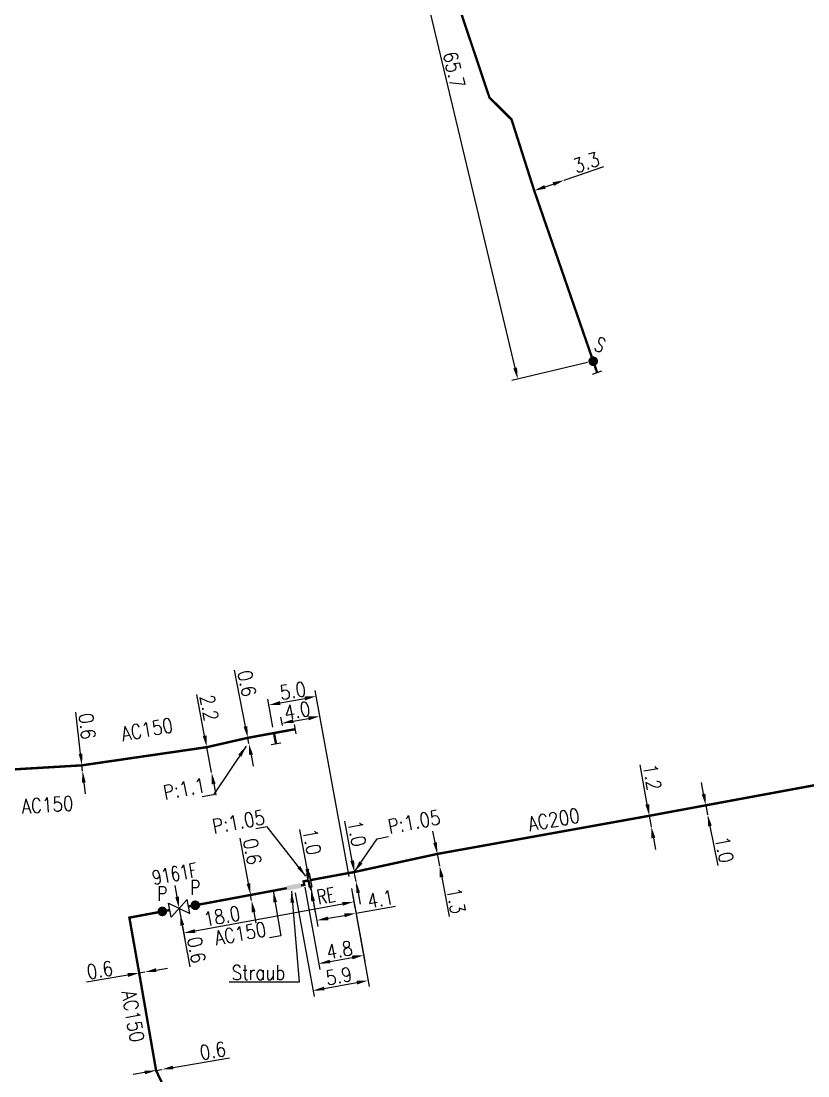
# Model space of a CAD drawing. Header units: millimetres. Extents: x 149996 to 151004, y 126998 to 128018.
# Drawn here: x 150747.6 to 150829.5, y 127717.5 to 127827.3 of the extents above; entities that cross this region are included whole.
import ezdxf
from ezdxf.enums import TextEntityAlignment as Align

# ---------------------------------------------------------------- set-up
doc = ezdxf.new("R2010")
doc.units = ezdxf.units.MM
doc.header["$PDMODE"] = 34
for name, pattern in [('L_100_AP', [14, 10, -1.5, 1, -1.5]), ('L_100_PE', [14, 10, -1.5, 1, -1.5]), ('L_25_AP', [2000, 1000, 1000])]:
    doc.linetypes.add(name, pattern=pattern)
doc.layers.get('0').update_dxf_attribs({"linetype": 'CONTINUOUS'})
doc.layers.get('DEFPOINTS').update_dxf_attribs({"linetype": 'CONTINUOUS'})
for name, color, linetype in [('L_140', 3, 'CONTINUOUS'), ('L_150', 1, 'CONTINUOUS'), ('L_300', 7, 'CONTINUOUS'), ('L_340', 7, 'CONTINUOUS')]:
    doc.layers.add(name, color=color, linetype=linetype)
doc.styles.add('G_ROMANS', font='ROMANS.SHX', dxfattribs={"width": 0.75})
doc.styles.get("Standard").update_dxf_attribs({"font": 'romans.shx', "width": 0.85})
doc.dimstyles.get("Standard").update_dxf_attribs({"dimtxt": 1.5, "dimasz": 1.2, "dimexe": 0.625, "dimexo": 0.625, "dimgap": 0.25, "dimtad": 1, "dimdec": 1, "dimzin": 0, "dimdsep": 46, "dimtxsty": 'Standard', "dimcen": -0.5, "dimadec": 0, "dimazin": 0, "dimtfac": 1, "dimtdec": 1, "dimtmove": 0, "dimatfit": 3, "dimfxl": 0, "dimtolj": 1, "dimtzin": 0, "dimarcsym": 0})

# ---------------------------------------------------------------- blocks, each defined once
blk = doc.blocks.new('*D1150')
at = {"layer": 'DEFPOINTS', "color": 0, "linetype": 'Continuous', "transparency": 16777216}
for p in [(150784.07, 127853.91), (150784.07, 127853.91), (150807.14, 127791.87)]:
    blk.add_point(p, dxfattribs=at)
at = {"layer": 'L_300', "color": 0, "linetype": 'Continuous', "lineweight": -2, "transparency": 16777216}
for p, q in [((150783.46, 127853.77), (150783.46, 127853.77)), ((150799.01, 127791.17), (150784.35, 127852.74)), ((150806.54, 127791.73), (150798.68, 127789.86))]:
    blk.add_line(p, q, dxfattribs=at)
at = {"layer": 'L_300', "color": 0, "linetype": 'Continuous', "transparency": 16777216}
for points in [[(150784.54, 127852.79), (150784.15, 127852.7), (150784.07, 127853.91)], [(150799.21, 127791.21), (150798.82, 127791.12), (150799.29, 127790)]]:
    blk.add_solid(points, dxfattribs=at)
at = {"layer": 'L_300', "color": 0, "linetype": 'Continuous', "transparency": 16777216, "insert": (150792.65, 127822.19), "char_height": 1.5, "attachment_point": 5, "rotation": 283.3981}
blk.add_mtext('\\A1;65.7', dxfattribs=at)
blk = doc.blocks.new('*D1152')
at = {"layer": 'DEFPOINTS', "color": 0, "linetype": 'Continuous', "transparency": 16777216}
for p in [(150804.11, 127810.7), (150804.11, 127810.7), (150801, 127809.62)]:
    blk.add_point(p, dxfattribs=at)
at = {"layer": 'L_140', "color": 0, "linetype": 'Continuous', "lineweight": -2, "transparency": 16777216}
for p, q in [((150804.11, 127810.7), (150808.24, 127812.13)), ((150802.13, 127810.01), (150802.98, 127810.3))]:
    blk.add_line(p, q, dxfattribs=at)
at = {"layer": 'L_140', "color": 0, "linetype": 'Continuous', "transparency": 16777216}
for points in [[(150802.06, 127810.2), (150802.2, 127809.82), (150801, 127809.62)], [(150802.91, 127810.49), (150803.05, 127810.11), (150804.11, 127810.7)]]:
    blk.add_solid(points, dxfattribs=at)
at = {"layer": 'L_140', "color": 0, "linetype": 'Continuous', "transparency": 16777216, "insert": (150806.42, 127812.55), "char_height": 1.5, "attachment_point": 5, "rotation": 19.1113}
blk.add_mtext('\\A1;3.3', dxfattribs=at)
blk = doc.blocks.new('L_340_07')
at = {"color": 0, "linetype": 'Continuous', "const_width": 0.25, "flags": 128}
blk.add_lwpolyline([(0, 0), (1.25, 0)], dxfattribs=at)
at = {"color": 0, "linetype": 'Continuous', "flags": 128}
blk.add_lwpolyline([(1.25, -0.5), (1.25, 0.5)], dxfattribs=at)
at = {"color": 0, "linetype": 'Continuous', "style": 'G_ROMANS', "width": 0.75, "flags": 3}
for tag, p in [('DEF_LEG', (0.72, -3.47)), ('DEF_COUP', (0.72, -5.97)), ('DEF_TYPE', (0.72, -8.47))]:
    blk.add_attdef(tag, text='', height=1.2, dxfattribs=at).set_placement(p, align=Align.MIDDLE)
blk = doc.blocks.new('*D1228')
at = {"layer": 'DEFPOINTS', "color": 0, "linetype": 'Continuous', "transparency": 16777216}
for p in [(150759.89, 127728.21), (150760.48, 127728.31), (150760.48, 127728.31)]:
    blk.add_point(p, dxfattribs=at)
at = {"layer": 'L_140', "color": 0, "linetype": 'Continuous', "lineweight": -2, "transparency": 16777216}
for p, q in [((150761.66, 127728.51), (150762.84, 127728.72)), ((150758.7, 127728), (150754.4, 127727.25)), ((150760.48, 127728.31), (150759.89, 127728.21))]:
    blk.add_line(p, q, dxfattribs=at)
at = {"layer": 'L_140', "color": 0, "linetype": 'Continuous', "transparency": 16777216}
for points in [[(150761.63, 127728.71), (150761.69, 127728.32), (150760.48, 127728.31)], [(150758.67, 127728.2), (150758.74, 127727.8), (150759.89, 127728.21)]]:
    blk.add_solid(points, dxfattribs=at)
at = {"layer": 'L_140', "color": 0, "linetype": 'Continuous', "transparency": 16777216, "insert": (150755.79, 127728.51), "char_height": 1.5, "attachment_point": 5, "rotation": 9.8455}
blk.add_mtext('\\A1;0.6', dxfattribs=at)
blk = doc.blocks.new('*D1235')
at = {"layer": 'DEFPOINTS', "color": 0, "linetype": 'Continuous', "transparency": 16777216}
for p in [(150781.86, 127737.63), (150782.23, 127735.62), (150764.05, 127734.94)]:
    blk.add_point(p, dxfattribs=at)
at = {"layer": 'L_300', "color": 0, "linetype": 'Continuous', "lineweight": -2, "transparency": 16777216}
for p, q in [((150781.97, 127737.01), (150782.34, 127735)), ((150765.7, 127732.59), (150781.04, 127735.4)), ((150764.16, 127734.33), (150764.63, 127731.76))]:
    blk.add_line(p, q, dxfattribs=at)
at = {"layer": 'L_300', "color": 0, "linetype": 'Continuous', "transparency": 16777216}
for points in [[(150781.01, 127735.6), (150781.08, 127735.21), (150782.23, 127735.62)], [(150765.66, 127732.78), (150765.74, 127732.39), (150764.52, 127732.37)]]:
    blk.add_solid(points, dxfattribs=at)
at = {"layer": 'L_300', "color": 0, "linetype": 'Continuous', "transparency": 16777216, "insert": (150768.5, 127734.12), "char_height": 1.5, "attachment_point": 5, "rotation": 10.3927}
blk.add_mtext('\\A1;18.0', dxfattribs=at)
blk = doc.blocks.new('*D1236')
at = {"layer": 'DEFPOINTS', "color": 0, "linetype": 'Continuous', "transparency": 16777216}
for p in [(150764.05, 127734.94), (150764.16, 127734.35), (150764.16, 127734.35)]:
    blk.add_point(p, dxfattribs=at)
at = {"layer": 'L_300', "color": 0, "linetype": 'Continuous', "lineweight": -2, "transparency": 16777216}
for p, q in [((150763.83, 127736.12), (150763.62, 127737.3)), ((150764.05, 127734.94), (150764.16, 127734.35)), ((150764.37, 127733.17), (150765.16, 127728.87))]:
    blk.add_line(p, q, dxfattribs=at)
at = {"layer": 'L_300', "color": 0, "linetype": 'Continuous', "transparency": 16777216}
for points in [[(150764.03, 127736.16), (150763.64, 127736.09), (150764.05, 127734.94)], [(150764.57, 127733.21), (150764.18, 127733.14), (150764.16, 127734.35)]]:
    blk.add_solid(points, dxfattribs=at)
at = {"layer": 'L_300', "color": 0, "linetype": 'Continuous', "transparency": 16777216, "insert": (150765.86, 127730.61), "char_height": 1.5, "attachment_point": 5, "rotation": 280.3927}
blk.add_mtext('\\A1;0.6', dxfattribs=at)
blk = doc.blocks.new('*D1237')
at = {"layer": 'DEFPOINTS', "color": 0, "linetype": 'Continuous', "transparency": 16777216}
for p in [(150771.48, 127736.33), (150771.59, 127735.74), (150771.59, 127735.74)]:
    blk.add_point(p, dxfattribs=at)
at = {"layer": 'L_140', "color": 0, "linetype": 'Continuous', "lineweight": -2, "transparency": 16777216}
for p, q in [((150771.27, 127737.51), (150770.4, 127742.23)), ((150771.59, 127735.74), (150771.48, 127736.33)), ((150771.81, 127734.56), (150772.03, 127733.38))]:
    blk.add_line(p, q, dxfattribs=at)
at = {"layer": 'L_140', "color": 0, "linetype": 'Continuous', "transparency": 16777216}
for points in [[(150771.46, 127737.55), (150771.07, 127737.47), (150771.48, 127736.33)], [(150772.01, 127734.6), (150771.61, 127734.52), (150771.59, 127735.74)]]:
    blk.add_solid(points, dxfattribs=at)
at = {"layer": 'L_140', "color": 0, "linetype": 'Continuous', "transparency": 16777216, "insert": (150771.67, 127740.85), "char_height": 1.5, "attachment_point": 5, "rotation": 280.4211}
blk.add_mtext('\\A1;0.6', dxfattribs=at)
blk = doc.blocks.new('*D1238')
at = {"layer": 'DEFPOINTS', "color": 0, "linetype": 'Continuous', "transparency": 16777216}
for p in [(150777.59, 127737.86), (150781.86, 127737.63), (150782.44, 127734.43)]:
    blk.add_point(p, dxfattribs=at)
at = {"layer": 'L_340', "color": 0, "linetype": 'Continuous', "lineweight": -2, "transparency": 16777216}
for p, q in [((150777.71, 127737.25), (150778.47, 127733.06)), ((150781.97, 127737.01), (150782.56, 127733.81)), ((150779.54, 127733.9), (150781.26, 127734.21)), ((150782.44, 127734.43), (150786.56, 127735.18))]:
    blk.add_line(p, q, dxfattribs=at)
at = {"layer": 'L_340', "color": 0, "linetype": 'Continuous', "transparency": 16777216}
for points in [[(150781.23, 127734.41), (150781.3, 127734.02), (150782.44, 127734.43)], [(150779.51, 127734.09), (150779.58, 127733.7), (150778.36, 127733.68)]]:
    blk.add_solid(points, dxfattribs=at)
at = {"layer": 'L_340', "color": 0, "linetype": 'Continuous', "transparency": 16777216, "insert": (150785, 127735.91), "char_height": 1.5, "attachment_point": 5, "rotation": 10.3927}
blk.add_mtext('\\A1;4.1', dxfattribs=at)
blk = doc.blocks.new('*D1239')
at = {"layer": 'DEFPOINTS', "color": 0, "linetype": 'Continuous', "transparency": 16777216}
for p in [(150777, 127737.75), (150781.86, 127737.63), (150783.25, 127730.05)]:
    blk.add_point(p, dxfattribs=at)
at = {"layer": 'L_140', "color": 0, "linetype": 'Continuous', "lineweight": -2, "transparency": 16777216}
for p, q in [((150777.12, 127737.14), (150778.69, 127728.58)), ((150781.97, 127737.01), (150783.36, 127729.43)), ((150779.76, 127729.41), (150782.07, 127729.83))]:
    blk.add_line(p, q, dxfattribs=at)
at = {"layer": 'L_140', "color": 0, "linetype": 'Continuous', "transparency": 16777216}
for points in [[(150782.03, 127730.03), (150782.1, 127729.63), (150783.25, 127730.05)], [(150779.72, 127729.6), (150779.79, 127729.21), (150778.57, 127729.19)]]:
    blk.add_solid(points, dxfattribs=at)
at = {"layer": 'L_140', "color": 0, "linetype": 'Continuous', "transparency": 16777216, "insert": (150780.73, 127730.6), "char_height": 1.5, "attachment_point": 5, "rotation": 10.3927}
blk.add_mtext('\\A1;4.8', dxfattribs=at)
blk = doc.blocks.new('*D1240')
at = {"layer": 'DEFPOINTS', "color": 0, "linetype": 'Continuous', "transparency": 16777216}
for p in [(150781.86, 127737.63), (150775.99, 127737.17), (150783.73, 127727.43)]:
    blk.add_point(p, dxfattribs=at)
at = {"layer": 'L_340', "color": 0, "linetype": 'Continuous', "lineweight": -2, "transparency": 16777216}
for p, q in [((150776.11, 127736.56), (150778.09, 127725.76)), ((150781.97, 127737.01), (150783.84, 127726.82)), ((150779.15, 127726.59), (150782.55, 127727.22))]:
    blk.add_line(p, q, dxfattribs=at)
at = {"layer": 'L_340', "color": 0, "linetype": 'Continuous', "transparency": 16777216}
for points in [[(150779.12, 127726.79), (150779.19, 127726.4), (150777.97, 127726.38)], [(150782.51, 127727.41), (150782.58, 127727.02), (150783.73, 127727.43)]]:
    blk.add_solid(points, dxfattribs=at)
at = {"layer": 'L_340', "color": 0, "linetype": 'Continuous', "transparency": 16777216, "insert": (150780.67, 127727.89), "char_height": 1.5, "attachment_point": 5, "rotation": 10.3927}
blk.add_mtext('\\A1;5.9', dxfattribs=at)
blk = doc.blocks.new('*D1241')
at = {"layer": 'DEFPOINTS', "color": 0, "linetype": 'Continuous', "transparency": 16777216}
for p in [(150782.28, 127738.72), (150782.46, 127737.74), (150782.46, 127737.74)]:
    blk.add_point(p, dxfattribs=at)
at = {"layer": 'L_140', "color": 0, "linetype": 'Continuous', "lineweight": -2, "transparency": 16777216}
for p, q in [((150782.06, 127739.9), (150781.3, 127744.02)), ((150782.46, 127737.74), (150782.28, 127738.72)), ((150782.67, 127736.56), (150782.89, 127735.38))]:
    blk.add_line(p, q, dxfattribs=at)
at = {"layer": 'L_140', "color": 0, "linetype": 'Continuous', "transparency": 16777216}
for points in [[(150782.26, 127739.94), (150781.86, 127739.87), (150782.28, 127738.72)], [(150782.87, 127736.59), (150782.48, 127736.52), (150782.46, 127737.74)]]:
    blk.add_solid(points, dxfattribs=at)
at = {"layer": 'L_140', "color": 0, "linetype": 'Continuous', "transparency": 16777216, "insert": (150782.56, 127742.73), "char_height": 1.5, "attachment_point": 5, "rotation": 280.3927}
blk.add_mtext('\\A1;1.0', dxfattribs=at)
blk = doc.blocks.new('*D1242')
at = {"layer": 'DEFPOINTS', "color": 0, "linetype": 'Continuous', "transparency": 16777216}
for p in [(150790.91, 127740.6), (150791.15, 127739.37), (150791.15, 127739.37)]:
    blk.add_point(p, dxfattribs=at)
at = {"layer": 'L_140', "color": 0, "linetype": 'Continuous', "lineweight": -2, "transparency": 16777216}
for p, q in [((150790.69, 127741.78), (150790.46, 127742.96)), ((150790.91, 127740.6), (150791.15, 127739.37)), ((150791.37, 127738.19), (150792.15, 127734.08))]:
    blk.add_line(p, q, dxfattribs=at)
at = {"layer": 'L_140', "color": 0, "linetype": 'Continuous', "transparency": 16777216}
for points in [[(150790.89, 127741.82), (150790.49, 127741.74), (150790.91, 127740.6)], [(150791.57, 127738.23), (150791.17, 127738.16), (150791.15, 127739.37)]]:
    blk.add_solid(points, dxfattribs=at)
at = {"layer": 'L_140', "color": 0, "linetype": 'Continuous', "transparency": 16777216, "insert": (150792.86, 127735.73), "char_height": 1.5, "attachment_point": 5, "rotation": 280.7715}
blk.add_mtext('\\A1;1.3', dxfattribs=at)
blk = doc.blocks.new('L_300_03')
at = {"color": 0, "linetype": 'Continuous', "flags": 128}
blk.add_lwpolyline([(-1, 0.75), (1, -0.75), (1, 0.75), (-1, -0.75), (-1, 0.75)], dxfattribs=at)
at = {"color": 0, "linetype": 'Continuous', "style": 'G_ROMANS', "width": 0.75}
blk.add_attdef('NUM', text='', height=1.5, dxfattribs=at).set_placement((0, 2.1), align=Align.MIDDLE_CENTER)
at = {"color": 0, "linetype": 'Continuous', "style": 'G_ROMANS', "width": 0.75, "flags": 3}
for tag, p in [('DEF_LEG', (0, -5)), ('DEF_COUP', (0, -7.5)), ('DEF_TYPE', (0, -10))]:
    blk.add_attdef(tag, text='', height=1.2, dxfattribs=at).set_placement(p, align=Align.MIDDLE)
blk = doc.blocks.new('*D1243')
at = {"layer": 'DEFPOINTS', "color": 0, "linetype": 'Continuous', "transparency": 16777216}
for p in [(150777.59, 127737.86), (150777.77, 127736.88), (150777.77, 127736.88)]:
    blk.add_point(p, dxfattribs=at)
at = {"layer": 'L_340', "color": 0, "linetype": 'Continuous', "lineweight": -2, "transparency": 16777216}
for p, q in [((150777.38, 127739.04), (150776.62, 127743.16)), ((150777.77, 127736.88), (150777.59, 127737.86)), ((150777.99, 127735.7), (150778.21, 127734.52))]:
    blk.add_line(p, q, dxfattribs=at)
at = {"layer": 'L_340', "color": 0, "linetype": 'Continuous', "transparency": 16777216}
for points in [[(150777.57, 127739.08), (150777.18, 127739.01), (150777.59, 127737.86)], [(150778.19, 127735.73), (150777.79, 127735.66), (150777.77, 127736.88)]]:
    blk.add_solid(points, dxfattribs=at)
at = {"layer": 'L_340', "color": 0, "linetype": 'Continuous', "transparency": 16777216, "insert": (150777.88, 127741.87), "char_height": 1.5, "attachment_point": 5, "rotation": 280.3927}
blk.add_mtext('\\A1;1.0', dxfattribs=at)
blk = doc.blocks.new('L_300_12')
at = {"color": 0, "linetype": 'Continuous', "const_width": 0.497, "flags": 128}
blk.add_lwpolyline([(-0.25, 0, 1), (0.25, 0, 1)], format="xyb", close=True, dxfattribs=at)
at = {"color": 0, "linetype": 'Continuous', "style": 'G_ROMANS', "width": 0.75}
blk.add_text('P', height=1.5, dxfattribs=at).set_placement((0, 1.85), align=Align.MIDDLE)
at = {"color": 0, "linetype": 'Continuous', "style": 'G_ROMANS', "width": 0.75, "flags": 3}
for tag, p in [('DEF_LEG', (0, -5)), ('DEF_COUP', (0, -7.5)), ('DEF_TYPE', (0, -10))]:
    blk.add_attdef(tag, text='', height=1.2, dxfattribs=at).set_placement(p, align=Align.MIDDLE)
blk = doc.blocks.new('L_340_20')
at = {"linetype": 'Continuous'}
blk.add_hatch(color=0, dxfattribs=at).paths.add_polyline_path([(0.125, 0.75), (-0.125, 0.75), (-0.125, -0.75), (0.125, -0.75)])
at = {"color": 0, "linetype": 'Continuous'}
blk.add_lwpolyline([(-0.125, 0.75), (0.125, 0.75), (0.125, -0.75), (-0.125, -0.75)], close=True, dxfattribs=at)
at = {"color": 0, "linetype": 'Continuous', "style": 'G_ROMANS', "width": 0.75}
for tag, height, flags, p in [('RE', 1.5, 8, (0, 3)), ('DEF_LEG', 1.2, 3, (0, -5)), ('DEF_COUP', 1.2, 3, (0, -7.5)), ('DEF_TYPE', 1.2, 3, (0, -10))]:
    blk.add_attdef(tag, text='', height=height, dxfattribs=dict(at, flags=flags)).set_placement(p, align=Align.MIDDLE)
blk = doc.blocks.new('*D1250')
at = {"layer": 'DEFPOINTS', "color": 0, "linetype": 'Continuous', "transparency": 16777216}
for p in [(150812.98, 127744.57), (150813.19, 127743.43), (150813.19, 127743.43)]:
    blk.add_point(p, dxfattribs=at)
at = {"layer": 'L_140', "color": 0, "linetype": 'Continuous', "lineweight": -2, "transparency": 16777216}
for p, q in [((150812.77, 127745.75), (150812.03, 127749.87)), ((150813.19, 127743.43), (150812.98, 127744.57)), ((150813.4, 127742.25), (150813.61, 127741.07))]:
    blk.add_line(p, q, dxfattribs=at)
at = {"layer": 'L_140', "color": 0, "linetype": 'Continuous', "transparency": 16777216}
for points in [[(150812.97, 127745.78), (150812.57, 127745.71), (150812.98, 127744.57)], [(150813.6, 127742.29), (150813.2, 127742.22), (150813.19, 127743.43)]]:
    blk.add_solid(points, dxfattribs=at)
at = {"layer": 'L_140', "color": 0, "linetype": 'Continuous', "transparency": 16777216, "insert": (150813.27, 127748.58), "char_height": 1.5, "attachment_point": 5, "rotation": 280.2204}
blk.add_mtext('\\A1;1.2', dxfattribs=at)
blk = doc.blocks.new('*D1251')
at = {"layer": 'DEFPOINTS', "color": 0, "linetype": 'Continuous', "transparency": 16777216}
for p in [(150818.86, 127745.66), (150819.05, 127744.68), (150819.05, 127744.68)]:
    blk.add_point(p, dxfattribs=at)
at = {"layer": 'L_140', "color": 0, "linetype": 'Continuous', "lineweight": -2, "transparency": 16777216}
for p, q in [((150818.63, 127746.84), (150818.4, 127748.02)), ((150818.86, 127745.66), (150819.05, 127744.68)), ((150819.29, 127743.5), (150820.1, 127739.39))]:
    blk.add_line(p, q, dxfattribs=at)
at = {"layer": 'L_140', "color": 0, "linetype": 'Continuous', "transparency": 16777216}
for points in [[(150818.82, 127746.88), (150818.43, 127746.8), (150818.86, 127745.66)], [(150819.48, 127743.54), (150819.09, 127743.47), (150819.05, 127744.68)]]:
    blk.add_solid(points, dxfattribs=at)
at = {"layer": 'L_140', "color": 0, "linetype": 'Continuous', "transparency": 16777216, "insert": (150820.79, 127741.05), "char_height": 1.5, "attachment_point": 5, "rotation": 281.1682}
blk.add_mtext('\\A1;1.0', dxfattribs=at)
blk = doc.blocks.new('L_300_11')
at = {"color": 0, "linetype": 'Continuous', "const_width": 0.497, "flags": 128}
blk.add_lwpolyline([(-0.25, 0, 1), (0.25, 0, 1)], format="xyb", close=True, dxfattribs=at)
at = {"color": 0, "linetype": 'Continuous', "style": 'G_ROMANS', "width": 0.75}
blk.add_text('S', height=1.5, dxfattribs=at).set_placement((0, 1.85), align=Align.MIDDLE)
at = {"color": 0, "linetype": 'Continuous', "style": 'G_ROMANS', "width": 0.75, "flags": 3}
for tag, p in [('DEF_LEG', (0, -5)), ('DEF_COUP', (0, -7.5)), ('DEF_TYPE', (0, -10))]:
    blk.add_attdef(tag, text='', height=1.2, dxfattribs=at).set_placement(p, align=Align.MIDDLE)
blk = doc.blocks.new('*D1267')
at = {"layer": 'DEFPOINTS', "color": 0, "linetype": 'Continuous', "transparency": 16777216}
for p in [(150766.93, 127751.71), (150767.43, 127749.06), (150767.43, 127749.06)]:
    blk.add_point(p, dxfattribs=at)
at = {"layer": 'L_150', "color": 0, "linetype": 'Continuous', "lineweight": -2, "transparency": 16777216}
for p, q in [((150766.7, 127752.89), (150765.89, 127757.19)), ((150767.43, 127749.06), (150766.93, 127751.71)), ((150767.65, 127747.88), (150767.87, 127746.7))]:
    blk.add_line(p, q, dxfattribs=at)
at = {"layer": 'L_150', "color": 0, "linetype": 'Continuous', "transparency": 16777216}
for points in [[(150766.9, 127752.93), (150766.51, 127752.85), (150766.93, 127751.71)], [(150767.84, 127747.92), (150767.45, 127747.84), (150767.43, 127749.06)]]:
    blk.add_solid(points, dxfattribs=at)
at = {"layer": 'L_150', "color": 0, "linetype": 'Continuous', "transparency": 16777216, "insert": (150767.17, 127755.81), "char_height": 1.5, "attachment_point": 5, "rotation": 280.6672}
blk.add_mtext('\\A1;2.2', dxfattribs=at)
blk = doc.blocks.new('*D1269')
at = {"layer": 'DEFPOINTS', "color": 0, "linetype": 'Continuous', "transparency": 16777216}
for p in [(150753.93, 127749.82), (150754, 127749.23), (150754, 127749.23)]:
    blk.add_point(p, dxfattribs=at)
at = {"layer": 'L_150', "color": 0, "linetype": 'Continuous', "lineweight": -2, "transparency": 16777216}
for p, q in [((150753.8, 127751.01), (150753.31, 127755.36)), ((150754, 127749.23), (150753.93, 127749.82)), ((150754.13, 127748.03), (150754.26, 127746.84))]:
    blk.add_line(p, q, dxfattribs=at)
at = {"layer": 'L_150', "color": 0, "linetype": 'Continuous', "transparency": 16777216}
for points in [[(150753.99, 127751.04), (150753.6, 127750.99), (150753.93, 127749.82)], [(150754.33, 127748.06), (150753.93, 127748.01), (150754, 127749.23)]]:
    blk.add_solid(points, dxfattribs=at)
at = {"layer": 'L_150', "color": 0, "linetype": 'Continuous', "transparency": 16777216, "insert": (150754.48, 127753.89), "char_height": 1.5, "attachment_point": 5, "rotation": 276.4104}
blk.add_mtext('\\A1;0.6', dxfattribs=at)
blk = doc.blocks.new('*D1270')
at = {"layer": 'DEFPOINTS', "color": 0, "linetype": 'Continuous', "transparency": 16777216}
for p in [(150771.19, 127752.68), (150771.3, 127752.09), (150771.3, 127752.09)]:
    blk.add_point(p, dxfattribs=at)
at = {"layer": 'L_150', "color": 0, "linetype": 'Continuous', "lineweight": -2, "transparency": 16777216}
for p, q in [((150770.96, 127753.86), (150769.81, 127759.71)), ((150771.3, 127752.09), (150771.19, 127752.68)), ((150771.53, 127750.92), (150771.76, 127749.74))]:
    blk.add_line(p, q, dxfattribs=at)
at = {"layer": 'L_150', "color": 0, "linetype": 'Continuous', "transparency": 16777216}
for points in [[(150771.15, 127753.9), (150770.76, 127753.82), (150771.19, 127752.68)], [(150771.73, 127750.95), (150771.34, 127750.88), (150771.3, 127752.09)]]:
    blk.add_solid(points, dxfattribs=at)
at = {"layer": 'L_150', "color": 0, "linetype": 'Continuous', "transparency": 16777216, "insert": (150771.1, 127758.34), "char_height": 1.5, "attachment_point": 5, "rotation": 281.0654}
blk.add_mtext('\\A1;0.6', dxfattribs=at)
blk = doc.blocks.new('*D1271')
at = {"layer": 'DEFPOINTS', "color": 0, "linetype": 'Continuous', "transparency": 16777216}
for p in [(150778.3, 127757), (150773.92, 127753.18), (150781.86, 127737.63)]:
    blk.add_point(p, dxfattribs=at)
at = {"layer": 'L_150', "color": 0, "linetype": 'Continuous', "lineweight": -2, "transparency": 16777216}
for p, q in [((150781.74, 127738.24), (150778.19, 127757.61)), ((150773.81, 127753.79), (150773.27, 127756.71)), ((150774.57, 127756.31), (150777.12, 127756.78))]:
    blk.add_line(p, q, dxfattribs=at)
at = {"layer": 'L_150', "color": 0, "linetype": 'Continuous', "transparency": 16777216}
for points in [[(150774.53, 127756.51), (150774.6, 127756.11), (150773.39, 127756.09)], [(150777.09, 127756.98), (150777.16, 127756.58), (150778.3, 127757)]]:
    blk.add_solid(points, dxfattribs=at)
at = {"layer": 'L_150', "color": 0, "linetype": 'Continuous', "transparency": 16777216, "insert": (150775.88, 127757.57), "char_height": 1.5, "attachment_point": 5, "rotation": 10.3927}
blk.add_mtext('\\A1;5.0', dxfattribs=at)
blk = doc.blocks.new('*D1272')
at = {"layer": 'DEFPOINTS', "color": 0, "linetype": 'Continuous', "transparency": 16777216}
for p in [(150778.68, 127754.93), (150774.91, 127753.36), (150781.86, 127737.63)]:
    blk.add_point(p, dxfattribs=at)
at = {"layer": 'L_340', "color": 0, "linetype": 'Continuous', "lineweight": -2, "transparency": 16777216}
for p, q in [((150781.74, 127738.24), (150778.57, 127755.54)), ((150774.79, 127753.97), (150774.64, 127754.82)), ((150775.93, 127754.42), (150777.5, 127754.71))]:
    blk.add_line(p, q, dxfattribs=at)
at = {"layer": 'L_340', "color": 0, "linetype": 'Continuous', "transparency": 16777216}
for points in [[(150775.89, 127754.62), (150775.97, 127754.22), (150774.75, 127754.2)], [(150777.47, 127754.91), (150777.54, 127754.51), (150778.68, 127754.93)]]:
    blk.add_solid(points, dxfattribs=at)
at = {"layer": 'L_340', "color": 0, "linetype": 'Continuous', "transparency": 16777216, "insert": (150776.34, 127755.51), "char_height": 1.5, "attachment_point": 5, "rotation": 10.3927}
blk.add_mtext('\\A1;4.0', dxfattribs=at)
blk = doc.blocks.new('L_340_02')
at = {"color": 0, "linetype": 'Continuous'}
blk.add_solid([(-0.75, 0.5), (0.75, 0.5), (-0.75, 0), (0.75, 0)], dxfattribs=at)
at = {"color": 0, "linetype": 'Continuous', "width": 0.75, "flags": 3}
for tag, p in [('DEF_LEG', (0, -4.5)), ('DEF_COUP', (0, -7)), ('DEF_TYPE', (0, -9.5))]:
    blk.add_attdef(tag, text='', height=1.2, dxfattribs=at).set_placement(p, align=Align.MIDDLE)
blk = doc.blocks.new('*D1274')
at = {"layer": 'DEFPOINTS', "color": 0, "linetype": 'Continuous', "transparency": 16777216}
for p in [(150761.65, 127718.07), (150762.24, 127718.17), (150762.24, 127718.17)]:
    blk.add_point(p, dxfattribs=at)
at = {"layer": 'L_140', "color": 0, "linetype": 'Continuous', "lineweight": -2, "transparency": 16777216}
for p, q in [((150763.42, 127718.38), (150769.29, 127719.4)), ((150760.46, 127717.86), (150759.28, 127717.66)), ((150761.65, 127718.07), (150762.24, 127718.17))]:
    blk.add_line(p, q, dxfattribs=at)
at = {"layer": 'L_140', "color": 0, "linetype": 'Continuous', "transparency": 16777216}
for points in [[(150760.43, 127718.06), (150760.5, 127717.67), (150761.65, 127718.07)], [(150763.38, 127718.57), (150763.45, 127718.18), (150762.24, 127718.17)]]:
    blk.add_solid(points, dxfattribs=at)
at = {"layer": 'L_140', "color": 0, "linetype": 'Continuous', "transparency": 16777216, "insert": (150767.55, 127720.11), "char_height": 1.5, "attachment_point": 5, "rotation": 9.8455}
blk.add_mtext('\\A1;0.6', dxfattribs=at)

msp = doc.modelspace()

# ---------------------------------------------------------------- linework, layer by layer
at = {"layer": 'L_140', "linetype": 'L_100_PE', "const_width": 0.25, "flags": 128}
msp.add_lwpolyline([(150807.14, 127791.87), (150801, 127809.62), (150798.64, 127817.02), (150796.34, 127819.31), (150792.66, 127830.28), (150785.9, 127849.79)], dxfattribs=at)
at = {"layer": 'L_140', "linetype": 'L_100_AP', "const_width": 0.25, "flags": 128}
for points in [[(150844.71, 127750.44), (150844.15, 127750.33), (150836.4, 127748.9), (150818.86, 127745.66), (150812.98, 127744.57), (150790.91, 127740.6), (150782.28, 127738.72), (150777.72, 127737.88)], [(150777.47, 127737.84), (150777, 127737.75), (150777.07, 127737.38), (150776.73, 127737.31)], [(150775.26, 127737.04), (150771.48, 127736.33), (150765.03, 127735.13)]]:
    msp.add_lwpolyline(points, dxfattribs=at)
at = {"layer": 'L_140', "linetype": 'L_100_AP', "flags": 128}
msp.add_lwpolyline([(150763.07, 127734.76, 0.25, 0.25, 0), (150758.87, 127733.97, 0.25, 0.25, 0), (150759.89, 127728.21, 0.25, 0.25, 0), (150761.65, 127718.07, 0.25, 0.25, 0), (150766.85, 127707.12, 0.25, 0.25, 0), (150771.46, 127697.46, 0.25, 0.25, 0), (150769.37, 127691.87, 0.25, 0.25, 0), (150781.31, 127667.07, 0.25, 0.25, 0), (150787.87, 127653.39, 0.25, 0.25, 0), (150801.53, 127625.02, 0.25, 0.25, 0), (150805.03, 127617.12, 0.25, 0.25, 0), (150806.59, 127612.77, 0.25, 0.25, 0), (150808.92, 127606.04, 0.25, 0.25, 0), (150812.25, 127597.37, 0.25, 0.25, 0), (150814.54, 127590.48, 0.25, 0.25, 0), (150816.58, 127584.21, 0.25, 0.25, 0), (150818.05, 127578.16, 0.25, 0.25, 0), (150819.72, 127571.62, 0.25, 0.25, 0), (150820.84, 127566.63, 0.25, 0.25, 0), (150821.64, 127564.41, 0.25, 0.25, 0), (150823.76, 127564.95, 0.25, 0.25, 0), (150826.18, 127553.5, 0.25, 0.25, 0), (150828.77, 127541.21, 0.25, 0.25, 0), (150828.44, 127531.73, 0.25, 0.25, 0), (150828.44, 127531.73, 0.25, 0.25, 0), (150832.7, 127522.34, 0.25, 0.25, 0), (150838.81, 127509.39, 0.25, 0.25, 0), (150842.81, 127500.97, 0.25, 0.25, 0), (150845.68, 127495.15, 0.25, 0.25, 0), (150846.75, 127492.65, 0.25, 0.25, 0), (150847.67, 127490.48, 0.25, 0.25, 0), (150848.98, 127487.4, 0.25, 0.25, 0), (150849.71, 127485.6, 0.25, 0.25, 0), (150850.72, 127483.11, 0.25, 0.25, 0), (150853.21, 127477.7, 0.25, 0.25, 0), (150855.32, 127472.86, 0.25, 0.25, 0), (150856.72, 127469.35, 0.25, 0.25, 0), (150856.89, 127468.93, 0.25, 0.25, 0), (150858.78, 127464.52, 0.25, 0.25, 0), (150860.71, 127460.37, 0.25, 0.25, 0), (150862.65, 127456.08, 0.25, 0.25, 0), (150864.62, 127452.05, 0.25, 0.25, 0), (150866.06, 127447.87, 0.25, 0.25, 0), (150868.06, 127443.19, 0.25, 0.25, 0), (150871.76, 127434.53, 0.25, 0.25, 0), (150875.09, 127426.85, 0.25, 0.25, 0), (150879.6, 127415.77, 0.25, 0.25, 0), (150882.32, 127409.64, 0.25, 0.25, 0), (150884.03, 127405.34, 0.25, 0.25, 0), (150886.21, 127399.78, 0.25, 0.25, 0), (150889.67, 127391.55, 0.25, 0.25, 0), (150891.37, 127387.67, 0.25, 0.25, 0), (150892.8, 127384.15, 0.25, 0.25, 0), (150894.4, 127380.24, 0.25, 0.25, 0), (150896.08, 127376.2, 0.25, 0.25, 0), (150898.12, 127371.5, 0.25, 0.25, 0), (150900.63, 127365.37, 0.25, 0.25, 0), (150902.33, 127361.4, 0.25, 0.25, 0), (150906.94, 127350.2, 0.25, 0.25, 0), (150908.12, 127347.16, 0.25, 0.25, 0), (150912.71, 127336.39, 0.25, 0.25, 0), (150914.24, 127332.64, 0.25, 0.25, 0), (150917.48, 127325.75, 0.25, 0.25, 0), (150919.67, 127319.49, 0.25, 0.25, 0), (150921.39, 127315.91, 0.25, 0.25, 0), (150928.07, 127299.83, 0.25, 0.25, 0), (150936.81, 127278.76, 0.25, 0.25, 0), (150940.31, 127270.14, 0.25, 0.25, 0), (150943.23, 127262.81, 0.25, 0.25, 0), (150945.68, 127257.44, 0.25, 0.25, 0), (150952.55, 127241.94, 0.25, 0.25, 0), (150953.88, 127237.37, 0.25, 0.25, 0), (150955.67, 127233.59, 0.25, 0.25, 0), (150959.59, 127223.94, 0.25, 0.25, 0), (150961, 127220.4, 0.25, 0.25, 0), (150964.46, 127211.89, 0.25, 0.25, 0), (150966.56, 127207.38, 0.25, 0.25, 0), (150968.45, 127202.69, 0.25, 0.25, 0), (150971.18, 127196.25, 0.25, 0.25, 0), (150976.51, 127183.42, 0.25, 0.25, 0), (150978.12, 127179.45, 0.25, 0.25, 0), (150979.81, 127175.25, 0.25, 0.25, 0), (150985.33, 127162.34, 0.25, 0.25, 0), (150989.09, 127153.34, 0.25, 0.25, 0), (150993.05, 127143.81, 0.25, 0.25, 0), (150996.34, 127135.83, 0.25, 0.25, 0), (150998.15, 127131.52, 0.25, 0.25, 0), (151000, 127127.13, 0, 0, 0)], format="xyseb", dxfattribs=at)
at = {"layer": 'L_150', "linetype": 'L_25_AP', "const_width": 0.25, "flags": 128}
for points in [[(150736.84, 127755.03), (150737.09, 127754.59), (150739.26, 127752.46), (150743.62, 127749.75), (150746.73, 127749.39), (150753.93, 127749.82), (150766.93, 127751.71), (150771.19, 127752.68), (150773.92, 127753.18), (150774.91, 127753.36)], [(150773.92, 127753.18), (150774.01, 127752.69)]]:
    msp.add_lwpolyline(points, dxfattribs=at)

# ---------------------------------------------------------------- block references
at = {"layer": 'L_300', "rotation": 336.8851997050689}
msp.add_blockref('L_300_11', (150807.14, 127791.87), dxfattribs=at)
at = {"layer": 'L_300'}
ref = msp.add_blockref('L_300_03', (150764.05, 127734.94), dxfattribs=dict(at, rotation=10.58421421843008))
ref.add_attrib('NUM', '9161F', dxfattribs={"layer": '0', "color": 0, "linetype": 'Continuous', "height": 1.5, "rotation": 10.5842, "width": 0.75}).set_placement((150763.59, 127738.53), align=Align.MIDDLE_CENTER)
for p in [(150765.73, 127735.26), (150762.3, 127734.62)]:
    msp.add_blockref('L_300_12', p, dxfattribs=at)
at = {"layer": 'L_340'}
for p, rotation in [((150807.14, 127791.87), 289.1112831655577), ((150774.91, 127753.36), 10.40006650177591)]:
    msp.add_blockref('L_340_07', p, dxfattribs=dict(at, rotation=rotation))
at = {"layer": 'L_340', "xscale": 0.5000000000045006, "rotation": 280.392680490585}
msp.add_blockref('L_340_07', (150774.01, 127752.69), dxfattribs=at)
at = {"layer": 'L_340'}
ref = msp.add_blockref('L_340_20', (150777.59, 127737.86), dxfattribs=dict(at, rotation=10.41744271668006))
ref.add_attrib('RE', 'RE', dxfattribs={"layer": '0', "color": 0, "linetype": 'Continuous', "height": 1.5, "rotation": 10.4174, "width": 0.75, "flags": 8}).set_placement((150779.34, 127736.25), align=Align.MIDDLE)
at = {"layer": 'L_340', "zscale": 0.500000000007891, "rotation": 10.58421421679092}
msp.add_blockref('L_340_02', (150776.04, 127736.93), dxfattribs=at)

# ---------------------------------------------------------------- texts
at = {"layer": 'L_140', "linetype": 'Continuous', "width": 0.85}
for s, rotation, p in [('AC200', 10.1869, (150803.04, 127744.18)), ('AC150', 279.968, (150759.25, 127723.71))]:
    msp.add_text(s, height=1.5, rotation=rotation, dxfattribs=at).set_placement(p, align=Align.MIDDLE)
at = {"layer": 'L_140', "linetype": 'Continuous', "char_height": 1.5}
for s, insert, attachment_point, rotation in [('\\A1;P:1.05', (150785.93, 127742.68), 7, 10.8921), ('\\A1;AC150', (150773.22, 127732.07), 9, 10.3927)]:
    msp.add_mtext(s, dxfattribs=dict(at, insert=insert, attachment_point=attachment_point, rotation=rotation))
at = {"layer": 'L_150', "linetype": 'Continuous', "width": 0.85}
for rotation, p in [(10.4001, (150760.71, 127753.55)), (3.6335, (150750.34, 127745.71))]:
    msp.add_text('AC150', height=1.5, rotation=rotation, dxfattribs=at).set_placement(p, align=Align.MIDDLE)
at = {"layer": 'L_150', "linetype": 'Continuous', "insert": (150766.89, 127747.06), "char_height": 1.5, "attachment_point": 9, "rotation": 10.8921}
msp.add_mtext('\\A1;P:1.1', dxfattribs=at)
at = {"layer": 'L_340', "linetype": 'Continuous', "insert": (150773.08, 127743.73), "char_height": 1.5, "attachment_point": 9, "rotation": 10.8921}
msp.add_mtext('\\A1;P:1.05', dxfattribs=at)
at = {"layer": 'L_340', "linetype": 'Continuous', "insert": (150775.09, 127727.51), "char_height": 1.5, "attachment_point": 9}
msp.add_mtext('Straub', dxfattribs=at)

# ---------------------------------------------------------------- dimensions: what is measured, and where the dimension line sits
at = {"layer": 'L_140', "linetype": 'Continuous'}
for base, p1, p2, angle, picture, middle in [((150804.11, 127810.7), (150801, 127809.62), (150804.11, 127810.7), 199.1113, '*D1152', (150806.75, 127811.61)), ((150813.19, 127743.43), (150812.98, 127744.57), (150813.19, 127743.43), 100.2204, '*D1250', (150812.29, 127748.4)), ((150819.05, 127744.68), (150818.86, 127745.66), (150819.05, 127744.68), 101.1682, '*D1251', (150819.81, 127740.86)), ((150782.46, 127737.74), (150782.28, 127738.72), (150782.46, 127737.74), 100.3927, '*D1241', (150781.57, 127742.55)), ((150791.15, 127739.37), (150790.91, 127740.6), (150791.15, 127739.37), 100.7715, '*D1242', (150791.87, 127735.55)), ((150771.59, 127735.74), (150771.48, 127736.33), (150771.59, 127735.74), 100.4211, '*D1237', (150770.69, 127740.67)), ((150783.247, 127730.0466), (150777.0045, 127737.7529), (150781.8565, 127737.6285), 190.3927, '*D1239', (150780.911, 127729.6182)), ((150760.48, 127728.31), (150759.89, 127728.21), (150760.48, 127728.31), 189.8455, '*D1228', (150755.96, 127727.52)), ((150762.24, 127718.17), (150761.65, 127718.07), (150762.24, 127718.17), 189.8455, '*D1274', (150767.73, 127719.12))]:
    dim = msp.add_linear_dim(base=base, p1=p1, p2=p2, angle=angle, dimstyle='Standard', dxfattribs=at)
    dim.commit()
    dim.dimension.update_dxf_attribs({"geometry": picture, "text_midpoint": middle, "dimtype": 160})
at = {"layer": 'L_150', "linetype": 'Continuous'}
for base, p1, p2, angle, picture, middle in [((150771.3, 127752.09), (150771.19, 127752.68), (150771.3, 127752.09), 101.0654, '*D1270', (150770.12, 127758.15)), ((150778.3, 127757), (150773.92, 127753.18), (150781.86, 127737.63), 190.3927, '*D1271', (150776.06, 127756.58)), ((150754, 127749.23), (150753.93, 127749.82), (150754, 127749.23), 96.4104, '*D1269', (150753.48, 127753.78))]:
    dim = msp.add_linear_dim(base=base, p1=p1, p2=p2, angle=angle, dimstyle='Standard', dxfattribs=at)
    dim.commit()
    dim.dimension.update_dxf_attribs({"geometry": picture, "text_midpoint": middle, "dimtype": 160})
dim = msp.add_linear_dim(base=(150767.43, 127749.06), p1=(150766.93, 127751.71), p2=(150767.43, 127749.06), angle=100.6672, text='2.2', dimstyle='Standard', dxfattribs=at)
dim.commit()
dim.dimension.update_dxf_attribs({"geometry": '*D1267', "text_midpoint": (150766.19, 127755.63), "dimtype": 160})
at = {"layer": 'L_300', "linetype": 'Continuous'}
for base, p1, p2, angle, picture, middle in [((150784.07, 127853.91), (150807.14, 127791.87), (150784.07, 127853.91), 283.3981, '*D1150', (150791.68, 127821.96)), ((150782.23, 127735.62), (150764.05, 127734.94), (150781.86, 127737.63), 190.3927, '*D1235', (150768.68, 127733.13)), ((150764.16, 127734.35), (150764.05, 127734.94), (150764.16, 127734.35), 100.3927, '*D1236', (150764.88, 127730.43))]:
    dim = msp.add_linear_dim(base=base, p1=p1, p2=p2, angle=angle, dimstyle='Standard', dxfattribs=at)
    dim.commit()
    dim.dimension.update_dxf_attribs({"geometry": picture, "text_midpoint": middle, "dimtype": 160})
at = {"layer": 'L_340', "linetype": 'Continuous'}
for base, p1, p2, angle, picture, middle in [((150778.68, 127754.93), (150774.91, 127753.36), (150781.86, 127737.63), 190.3927, '*D1272', (150776.52, 127754.53)), ((150777.77, 127736.88), (150777.59, 127737.86), (150777.77, 127736.88), 100.3927, '*D1243', (150776.89, 127741.69)), ((150783.726474, 127727.432479), (150775.992403, 127737.173349), (150781.8565, 127737.6285), 190.39268, '*D1240', (150780.84946, 127726.904828)), ((150782.4434, 127734.4283), (150777.5946, 127737.8614), (150781.8565, 127737.6285), 190.3927, '*D1238', (150785.1834, 127734.9308))]:
    dim = msp.add_linear_dim(base=base, p1=p1, p2=p2, angle=angle, dimstyle='Standard', dxfattribs=at)
    dim.commit()
    dim.dimension.update_dxf_attribs({"geometry": picture, "text_midpoint": middle, "dimtype": 160})

# ---------------------------------------------------------------- leaders
at = {"layer": 'L_140', "linetype": 'Continuous'}
for points in [[(150782.28, 127738.72), (150784.66, 127742.18), (150785.84, 127742.41)], [(150773.84, 127736.77), (150774.63, 127732.08), (150773.45, 127731.86)]]:
    msp.add_leader(points, dimstyle='Standard', dxfattribs=at)
at = {"layer": 'L_150', "linetype": 'Continuous'}
msp.add_leader([(150771.03, 127751.82), (150767.61, 127746.76), (150766.43, 127746.53)], dimstyle='Standard', dxfattribs=at)
at = {"layer": 'L_340', "linetype": 'Continuous'}
msp.add_leader([(150777.23, 127738.29), (150773.22, 127743.42), (150772.04, 127743.2)], dimstyle='Standard', dxfattribs=at)
at = {"layer": 'L_340', "linetype": 'Continuous', "annotation_type": 0, "has_hookline": 1, "hookline_direction": 1, "text_width": 5.83}
msp.add_leader([(150775.73, 127736.72), (150776.54, 127727.26), (150775.34, 127727.26)], dimstyle='Standard', dxfattribs=at)

doc.saveas('drawing.dxf')
